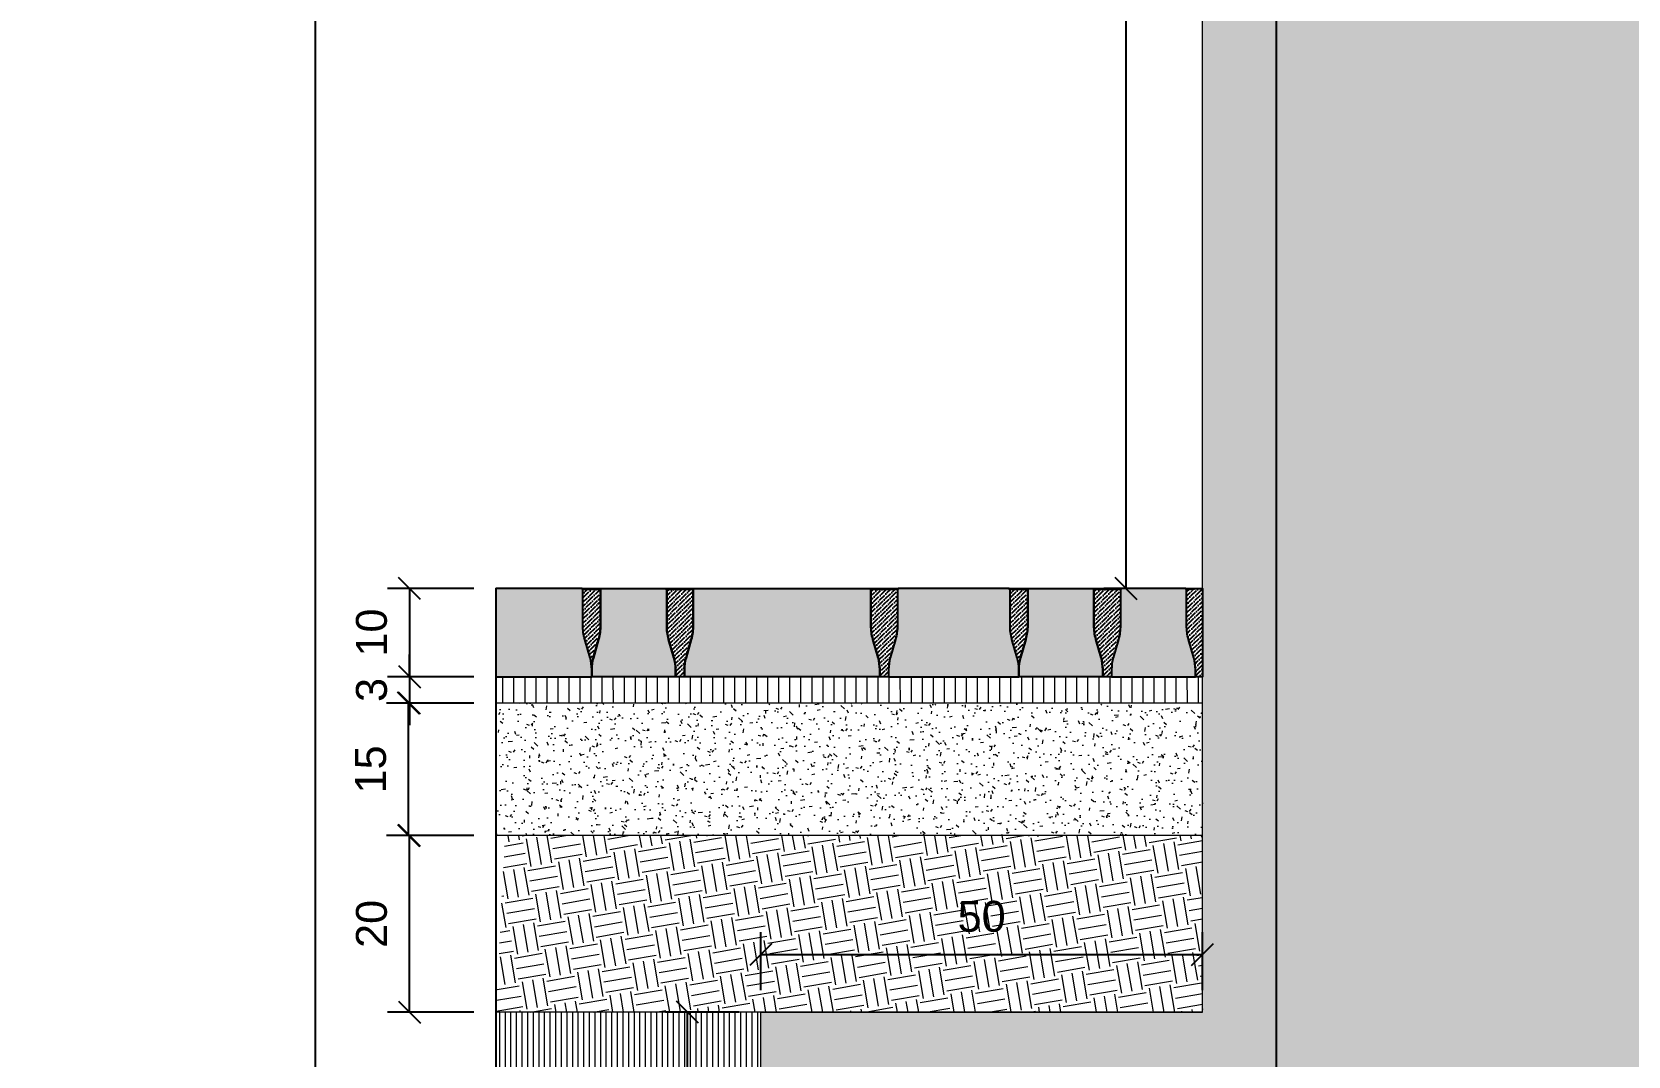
# Model space of a CAD drawing. Header units: metres. Extents: x -325 to 301, y -147 to 149.
# Drawn here: x 71.913 to 73.721, y 30.197 to 31.357 of the extents above; entities that cross this region are included whole.
import ezdxf

# ---------------------------------------------------------------- set-up
doc = ezdxf.new("R2010")
doc.units = ezdxf.units.M
doc.layers.get('Defpoints').update_dxf_attribs({"lineweight": 13})
doc.layers.add('-aux', color=50, linetype='Continuous', plot=False)
doc.layers.add('0-TX-1_25', color=7, linetype='Continuous', true_color=0x3f4f7f)
doc.layers.add('EIT_3 TR sorra', color=7, linetype='Continuous', true_color=0xd8ceb0)
for name, color, linetype, lineweight, true_color in [('03-TR-Paviment_05_Open Joint Precast Pavements', 7, 'Continuous', 5, 0xb3b3b3), ('3-TR sorra granitica', 7, 'Continuous', 0, 0xf2dac9), ('3-TR tot_u', 7, 'Continuous', 5, 0x787878)]:
    doc.layers.add(name, color=color, linetype=linetype, lineweight=lineweight, true_color=true_color)
for name, color, linetype, lineweight in [('1-CM', 7, 'Continuous', 0), ('3-TR Seleccionat', 44, 'Continuous', 0), ('3-TR Tot-u', 37, 'Continuous', 0)]:
    doc.layers.add(name, color=color, linetype=linetype, lineweight=lineweight)
doc.layers.add('1-L- kodolé', color=7, linetype='Continuous')
doc.layers.add('1-SECCIÓ', color=1, linetype='Continuous')
doc.styles.get("Standard").update_dxf_attribs({"font": 'arial.ttf'})
doc.dimstyles.new('ISO-25', dxfattribs={"dimtxt": 0.1, "dimasz": 0.1, "dimexe": 0.1, "dimexo": 0.1, "dimgap": 0.1, "dimtad": 1, "dimdec": 0, "dimlfac": 100, "dimzin": 9, "dimtxsty": 'Standard', "dimblk": 'OBLIQUE', "dimcen": 0.1, "dimadec": 0, "dimazin": 0, "dimtfac": 1, "dimtdec": 0, "dimtmove": 0, "dimatfit": 3, "dimldrblk": 'OBLIQUE', "dimfxl": 1, "dimarcsym": 0})

# ---------------------------------------------------------------- blocks, each defined once
blk = doc.blocks.new('_Oblique')
at = {"color": 0, "lineweight": -2}
blk.add_line((-0.499999999995058, -0.4999999998130015), (0.500000000028669, 0.500000000163238), dxfattribs=at)
blk = doc.blocks.new('*D1507')
at = {"layer": '0-TX-1_25', "color": 0, "lineweight": -2, "transparency": 16777216}
for p, q in [((125.070910250361, 30.37956520640337), (124.9762901443603, 30.37956520640337)), ((125.0012901443603, 30.37956520640337), (125.0012901443603, 30.22880486568642)), ((124.9012901443603, 30.22880486568642), (125.0262901443603, 30.22880486568642))]:
    blk.add_line(p, q, dxfattribs=at)
at = {"layer": 'Defpoints', "color": 0, "transparency": 16777216}
for p in [(125.095910250361, 30.37956520640337), (22.7212616783194, 30.2288048656864), (125.0012901443603, 30.22880486568642)]:
    blk.add_point(p, dxfattribs=at)
at = {"layer": '0-TX-1_25', "color": 0, "lineweight": -2, "transparency": 16777216, "xscale": 0.025, "yscale": 0.025, "zscale": 0.025}
for p, rotation in [((125.0012901443603, 30.37956520640337), 90), ((125.0012901443603, 30.22880486568642), 270)]:
    blk.add_blockref('_Oblique', p, dxfattribs=dict(at, rotation=rotation))
at = {"layer": '0-TX-1_25', "color": 0, "transparency": 16777216, "insert": (124.95842008979, 30.30418503604485), "char_height": 0.035, "attachment_point": 5, "rotation": 90}
blk.add_mtext('15', dxfattribs=at)
blk = doc.blocks.new('*D1716')
at = {"layer": '0-TX-1_25', "color": 0, "lineweight": -2, "transparency": 16777216}
for p, q in [((22.79435890317222, 30.84073367747433), (22.66935890317222, 30.84073367747433)), ((22.69435890317223, 30.84073367747433), (22.69435890317223, 30.72659722064531)), ((22.70589523368086, 30.72659722064531), (22.66935890317223, 30.72659722064531))]:
    blk.add_line(p, q, dxfattribs=at)
at = {"layer": 'Defpoints', "color": 0, "transparency": 16777216}
for p in [(141.1863585769123, 30.84073367747435), (22.69435890317223, 30.72659722064531), (22.73089523368086, 30.72659722064531)]:
    blk.add_point(p, dxfattribs=at)
at = {"layer": '0-TX-1_25', "color": 0, "lineweight": -2, "transparency": 16777216, "xscale": 0.025, "yscale": 0.025, "zscale": 0.025}
for p, rotation in [((22.69435890317223, 30.84073367747433), 90), ((22.69435890317223, 30.72659722064531), 270)]:
    blk.add_blockref('_Oblique', p, dxfattribs=dict(at, rotation=rotation))
at = {"layer": '0-TX-1_25', "color": 0, "transparency": 16777216, "insert": (22.65178727970703, 30.7836654490598), "char_height": 0.035, "attachment_point": 5, "rotation": 90}
blk.add_mtext('11', dxfattribs=at)
blk = doc.blocks.new('*D1995')
at = {"layer": '0-TX-1_25', "color": 0, "lineweight": -2, "transparency": 16777216}
for p, q in [((73.21394661204407, 32.82695288046281), (73.12722204832365, 32.82695288046281)), ((73.15222204832365, 32.82695288046281), (73.15222204832367, 30.72701087228971)), ((73.21394661204407, 30.72701087228971), (73.12722204832366, 30.72701087228971))]:
    blk.add_line(p, q, dxfattribs=at)
at = {"layer": 'Defpoints', "color": 0, "transparency": 16777216}
for p in [(73.23894661204407, 32.82695288046281), (73.15222204832367, 30.72701087228971), (73.23894661204407, 30.72701087228971)]:
    blk.add_point(p, dxfattribs=at)
at = {"layer": '0-TX-1_25', "color": 0, "lineweight": -2, "transparency": 16777216, "xscale": 0.025, "yscale": 0.025, "zscale": 0.025}
for p, rotation in [((73.15222204832365, 32.82695288046281), 90), ((73.15222204832367, 30.72701087228971), 270)]:
    blk.add_blockref('_Oblique', p, dxfattribs=dict(at, rotation=rotation))
at = {"layer": '0-TX-1_25', "color": 0, "transparency": 16777216, "insert": (73.1093400565092, 31.77698187637623), "char_height": 0.035, "attachment_point": 5, "rotation": 90}
blk.add_mtext('315', dxfattribs=at)
blk = doc.blocks.new('*D1997')
at = {"layer": '0-TX-1_25', "color": 0, "lineweight": -2, "transparency": 16777216}
for p, q in [((72.41394659405167, 30.72695288048525), (72.31603207024486, 30.72695288048525)), ((72.34103207024486, 30.72695288048525), (72.34103207024486, 30.62695943546413)), ((72.41394659373596, 30.62695943546413), (72.31603207024486, 30.62695943546413))]:
    blk.add_line(p, q, dxfattribs=at)
at = {"layer": 'Defpoints', "color": 0, "transparency": 16777216}
for p in [(72.43894659405167, 30.72695288048525), (72.34103207024486, 30.62695943546413), (72.43894659373596, 30.62695943546413)]:
    blk.add_point(p, dxfattribs=at)
at = {"layer": '0-TX-1_25', "color": 0, "lineweight": -2, "transparency": 16777216, "xscale": 0.025, "yscale": 0.025, "zscale": 0.025}
for p, rotation in [((72.34103207024486, 30.72695288048525), 90), ((72.34103207024486, 30.62695943546413), 270)]:
    blk.add_blockref('_Oblique', p, dxfattribs=dict(at, rotation=rotation))
at = {"layer": '0-TX-1_25', "color": 0, "transparency": 16777216, "insert": (72.29816201567459, 30.67695615797466), "char_height": 0.035, "attachment_point": 5, "rotation": 90}
blk.add_mtext('10', dxfattribs=at)
blk = doc.blocks.new('*D1998')
at = {"layer": '0-TX-1_25', "color": 0, "lineweight": -2, "transparency": 16777216}
for p, q in [((72.3410320702446, 30.62695943546413), (72.3410320702446, 30.65195943546413)), ((72.41394659408438, 30.62695943546413), (72.31603207024459, 30.62695943546413)), ((72.3410320702446, 30.62695943546413), (72.3410320702446, 30.59694976257317)), ((72.4139465940817, 30.59694976257317), (72.31603207024459, 30.59694976257317)), ((72.3410320702446, 30.59694976257317), (72.3410320702446, 30.57194976257317))]:
    blk.add_line(p, q, dxfattribs=at)
at = {"layer": 'Defpoints', "color": 0, "transparency": 16777216}
for p in [(72.43894659408438, 30.62695943546413), (72.3410320702446, 30.59694976257317), (72.4389465940817, 30.59694976257317)]:
    blk.add_point(p, dxfattribs=at)
at = {"layer": '0-TX-1_25', "color": 0, "lineweight": -2, "transparency": 16777216, "xscale": 0.025, "yscale": 0.025, "zscale": 0.025}
for p, rotation in [((72.3410320702446, 30.62695943546413), 270), ((72.3410320702446, 30.59694976257317), 90)]:
    blk.add_blockref('_Oblique', p, dxfattribs=dict(at, rotation=rotation))
at = {"layer": '0-TX-1_25', "color": 0, "transparency": 16777216, "insert": (72.29815007843013, 30.61195459901862), "char_height": 0.035, "attachment_point": 5, "rotation": 90}
blk.add_mtext('3', dxfattribs=at)
blk = doc.blocks.new('*D1999')
at = {"layer": '0-TX-1_25', "color": 0, "lineweight": -2, "transparency": 16777216}
for p, q in [((72.41394659408533, 30.59694976257317), (72.31498933215515, 30.59694976257317)), ((72.33998933215516, 30.44694976257317), (72.33998933215516, 30.59694976257317)), ((72.41394659406589, 30.44694976257317), (72.31498933215515, 30.44694976257317))]:
    blk.add_line(p, q, dxfattribs=at)
at = {"layer": 'Defpoints', "color": 0, "transparency": 16777216}
for p in [(72.33998933215516, 30.59694976257317), (72.43894659408534, 30.59694976257317), (72.4389465940659, 30.44694976257317)]:
    blk.add_point(p, dxfattribs=at)
at = {"layer": '0-TX-1_25', "color": 0, "lineweight": -2, "transparency": 16777216, "xscale": 0.025, "yscale": 0.025, "zscale": 0.025}
for p, rotation in [((72.33998933215516, 30.59694976257317), 90), ((72.33998933215516, 30.44694976257317), 270)]:
    blk.add_blockref('_Oblique', p, dxfattribs=dict(at, rotation=rotation))
at = {"layer": '0-TX-1_25', "color": 0, "transparency": 16777216, "insert": (72.29711927758488, 30.52194976257314), "char_height": 0.035, "attachment_point": 5, "rotation": 90}
blk.add_mtext('15', dxfattribs=at)
blk = doc.blocks.new('*D2000')
at = {"layer": '0-TX-1_25', "color": 0, "lineweight": -2, "transparency": 16777216}
for p, q in [((72.4139465940817, 30.44694976257317), (72.31603207024497, 30.44694976257317)), ((72.34103207024498, 30.24694976257317), (72.34103207024498, 30.44694976257317)), ((72.41394659404534, 30.24694976257317), (72.31603207024497, 30.24694976257317))]:
    blk.add_line(p, q, dxfattribs=at)
at = {"layer": 'Defpoints', "color": 0, "transparency": 16777216}
for p in [(72.34103207024498, 30.44694976257317), (72.4389465940817, 30.44694976257317), (72.43894659404535, 30.24694976257317)]:
    blk.add_point(p, dxfattribs=at)
at = {"layer": '0-TX-1_25', "color": 0, "lineweight": -2, "transparency": 16777216, "xscale": 0.025, "yscale": 0.025, "zscale": 0.025}
for p, rotation in [((72.34103207024498, 30.44694976257317), 90), ((72.34103207024498, 30.24694976257317), 270)]:
    blk.add_blockref('_Oblique', p, dxfattribs=dict(at, rotation=rotation))
at = {"layer": '0-TX-1_25', "color": 0, "transparency": 16777216, "insert": (72.2981620156747, 30.34694976257314), "char_height": 0.035, "attachment_point": 5, "rotation": 90}
blk.add_mtext('20', dxfattribs=at)
blk = doc.blocks.new('*D2068')
at = {"layer": '0-TX-1_25', "color": 0, "lineweight": -2, "transparency": 16777216}
for p, q in [((72.73894661204405, 30.27194976253426), (72.73894661204405, 30.33743014286373)), ((73.23894661204405, 30.27194976246945), (73.23894661204405, 30.33743014286373)), ((72.73894661204405, 30.31243014286373), (73.23894661204405, 30.31243014286373))]:
    blk.add_line(p, q, dxfattribs=at)
at = {"layer": 'Defpoints', "color": 0, "transparency": 16777216}
for p in [(73.23894661204405, 30.31243014286373), (72.73894661204405, 30.24694976253426), (73.23894661204405, 30.24694976246945)]:
    blk.add_point(p, dxfattribs=at)
at = {"layer": '0-TX-1_25', "color": 0, "lineweight": -2, "transparency": 16777216, "xscale": 0.025, "yscale": 0.025, "zscale": 0.025, "rotation": 180}
blk.add_blockref('_Oblique', (72.73894661204405, 30.31243014286373), dxfattribs=at)
at = {"layer": '0-TX-1_25', "color": 0, "lineweight": -2, "transparency": 16777216, "xscale": 0.025, "yscale": 0.025, "zscale": 0.025}
blk.add_blockref('_Oblique', (73.23894661204405, 30.31243014286373), dxfattribs=at)
at = {"layer": '0-TX-1_25', "color": 0, "transparency": 16777216, "insert": (72.98894661204405, 30.35530019743399), "char_height": 0.035, "attachment_point": 5}
blk.add_mtext('50', dxfattribs=at)
blk = doc.blocks.new('*D2069')
at = {"layer": '0-TX-1_25', "color": 0, "lineweight": -2, "transparency": 16777216}
for p, q in [((72.71394661210888, 30.24694976253428), (72.63094358329309, 30.24694976253428)), ((72.6559435832931, 29.74694976253428), (72.6559435832931, 30.24694976253428)), ((72.71394661204407, 29.74694976253428), (72.63094358329309, 29.74694976253428))]:
    blk.add_line(p, q, dxfattribs=at)
at = {"layer": 'Defpoints', "color": 0, "transparency": 16777216}
for p in [(72.6559435832931, 30.24694976253428), (72.73894661210889, 30.24694976253428), (72.73894661204407, 29.74694976253428)]:
    blk.add_point(p, dxfattribs=at)
at = {"layer": '0-TX-1_25', "color": 0, "lineweight": -2, "transparency": 16777216, "xscale": 0.025, "yscale": 0.025, "zscale": 0.025}
for p, rotation in [((72.6559435832931, 30.24694976253428), 90), ((72.6559435832931, 29.74694976253428), 270)]:
    blk.add_blockref('_Oblique', p, dxfattribs=dict(at, rotation=rotation))
at = {"layer": '0-TX-1_25', "color": 0, "transparency": 16777216, "insert": (72.61307352872282, 29.99694976253425), "char_height": 0.035, "attachment_point": 5, "rotation": 90}
blk.add_mtext('50', dxfattribs=at)

msp = doc.modelspace()

# ---------------------------------------------------------------- hatches: boundary and pattern name
at = {"layer": '03-TR-Paviment_05_Open Joint Precast Pavements'}
h = msp.add_hatch(color=256, dxfattribs=at)
h.dxf.hatch_style = 1
h.paths.add_polyline_path([(72.53728973974286, 30.6849900837446), (72.53728974067418, 30.72611535754226), (72.53649253320692, 30.72611535800792), (72.53649253367259, 30.72695943521507), (72.43894659409465, 30.72695943665908), (72.43894659408436, 30.62695943546412), (72.54662647658783, 30.62695943512415, 0.1128067245028969), (72.54544979364238, 30.64850010131203), (72.539503154781, 30.66923983526117, -0.06992253046450894)])
h = msp.add_hatch(color=256, dxfattribs=at)
h.dxf.hatch_style = 1
edge = h.paths.add_edge_path()
edge.add_line((72.54732517913727, 30.62695943372496), (72.54732517913727, 30.6351552139426))
edge.add_arc((72.59574273886588, 30.63515521410332), 0.0484175597286054, 164.0009810638048, 180.0000001901923, ccw=False)
edge.add_line((72.54920056477933, 30.64850010531195), (72.5551472042389, 30.66923983948477))
edge.add_arc((72.50021602727594, 30.68499008267241), 0.05714459172141026, 344.0009814818536, 360.0000006081346)
edge.add_line((72.55736061899735, 30.68499008327894), (72.55736061992867, 30.72611535800792))
edge.add_line((72.55736061992867, 30.72611535800792), (72.55815782460196, 30.72611535800792))
edge.add_line((72.55815782460196, 30.72611535800792), (72.55815782506762, 30.72695943381809))
edge.add_line((72.55815782506762, 30.72695943381809), (72.63145561904459, 30.72695943474941))
edge.add_line((72.63145561904459, 30.72695943474941), (72.63145561904459, 30.72611535754226))
edge.add_line((72.63145561904459, 30.72611535754226), (72.63225282418354, 30.72611536033623))
edge.add_line((72.63225282418354, 30.72611536033623), (72.6322528246492, 30.68499008327894))
edge.add_arc((72.68939740974349, 30.68499008360373), 0.05714458509429221, 180.000000325652, 195.9990194519336)
edge.add_line((72.63446623940764, 30.66923984134741), (72.64041287933289, 30.64850010205232))
edge.add_arc((72.59387071021668, 30.63515521154219), 0.04841755475825927, 6.363804914144566e-07, 15.999019762771013, ccw=False)
edge.add_line((72.64228826497494, 30.63515521207996), (72.64228826404361, 30.62695943372496))
edge.add_line((72.64228826404361, 30.62695943372496), (72.54732517913727, 30.62695943372496))
h = msp.add_hatch(color=256, dxfattribs=at)
h.dxf.hatch_style = 1
edge = h.paths.add_edge_path()
edge.add_line((72.65228826152475, 30.62695949288791), (72.65228826059342, 30.63515527170857))
edge.add_arc((72.70070581866524, 30.63515527163646), 0.04841755807181869, 164.000980788278, 179.9999999146681, ccw=False)
edge.add_line((72.65416364623547, 30.64850016261225), (72.66011028662638, 30.66923989771639))
edge.add_arc((72.60517910823947, 30.68499014279365), 0.05714459361101382, 344.0009800541356, 359.9999991804183)
edge.add_line((72.66232370185048, 30.68499014197623), (72.66232370185048, 30.72611541623955))
edge.add_line((72.66232370185048, 30.72611541623955), (72.66312090698943, 30.72611541623955))
edge.add_line((72.66312090698943, 30.72611541623955), (72.66312090698943, 30.72695949204972))
edge.add_line((72.66312090698943, 30.72695949204972), (72.86269235629902, 30.72695949298104))
edge.add_line((72.86269235629902, 30.72695949298104), (72.86269235629902, 30.72611541577389))
edge.add_line((72.86269235629902, 30.72611541577389), (72.86348956190363, 30.72611541949918))
edge.add_line((72.86348956190363, 30.72611541949918), (72.86348956143797, 30.68499014290755))
edge.add_arc((72.92063415269372, 30.68499013898746), 0.05714459125574946, 179.9999960695394, 195.9990151958205)
edge.add_line((72.8657029752651, 30.66923989911338), (72.87164961519034, 30.64850015981828))
edge.add_arc((72.8251074477309, 30.63515526954098), 0.04841755310148652, 9.119049195760454e-07, 15.999020038293224, ccw=False)
edge.add_line((72.87352500083239, 30.63515527031159), (72.87352500083239, 30.62695949195658))
edge.add_line((72.87352500083239, 30.62695949195658), (72.65228826152475, 30.62695949288791))
h = msp.add_hatch(color=256, dxfattribs=at)
h.dxf.hatch_style = 1
edge = h.paths.add_edge_path()
edge.add_line((73.03108704248757, 30.62695949009394), (73.03108704248757, 30.6351552689146))
edge.add_arc((72.98266948915325, 30.63515526648722), 0.04841755333431769, 2.872484767749733e-06, 15.999021998873)
edge.add_line((73.02921165637986, 30.6485001584213), (73.02326501692028, 30.66923989445677))
edge.add_arc((73.07819619600568, 30.68499013456368), 0.05714459291252155, 179.9999958360929, 195.9990149623758, ccw=False)
edge.add_line((73.02105160309316, 30.6849901387166), (73.02105160402448, 30.72611541251426))
edge.add_line((73.02105160402448, 30.72611541251426), (73.02025439655722, 30.72611541297992))
edge.add_line((73.02025439655722, 30.72611541297992), (73.02025439702288, 30.72695949018707))
edge.add_line((73.02025439702288, 30.72695949018707), (72.89442852530942, 30.72695949204972))
edge.add_line((72.89442852530942, 30.72695949204972), (72.8944285267064, 30.72611541297992))
edge.add_line((72.8944285267064, 30.72611541297992), (72.89363132063613, 30.72611541763654))
edge.add_line((72.89363132063613, 30.72611541763654), (72.89363132063613, 30.68499014104491))
edge.add_arc((72.83648673176262, 30.6849901442176), 0.05714458887351279, 344.00097769263397, 359.99999681891524, ccw=False)
edge.add_line((72.89141790494637, 30.66923989818206), (72.88547126595245, 30.64850015981828))
edge.add_arc((72.93201343625978, 30.63515526576176), 0.04841755688070742, 164.0009765915965, 179.9999957179843)
edge.add_line((72.88359587937907, 30.63515526938026), (72.88359587984473, 30.6269594905596))
edge.add_line((72.88359587984473, 30.6269594905596), (73.03108704248757, 30.62695949009394))
h = msp.add_hatch(color=256, dxfattribs=at)
h.dxf.hatch_style = 1
edge = h.paths.add_edge_path()
edge.add_line((73.03108704248757, 30.62695948869695), (73.03108704248757, 30.6351552689146))
edge.add_arc((73.07950460221618, 30.63515526907532), 0.0484175597286054, 164.0009810638048, 180.0000001901923, ccw=False)
edge.add_line((73.03296242812962, 30.64850016028394), (73.0389090675892, 30.66923989445677))
edge.add_arc((72.98397789062624, 30.68499013764441), 0.05714459172141026, 344.0009814818536, 360.0000006081346)
edge.add_line((73.04112248234765, 30.68499013825094), (73.04112248327897, 30.72611541297992))
edge.add_line((73.04112248327897, 30.72611541297992), (73.04191968795226, 30.72611541297992))
edge.add_line((73.04191968795226, 30.72611541297992), (73.04191968841792, 30.72695948879009))
edge.add_line((73.04191968841792, 30.72695948879009), (73.11521748239488, 30.72695948972141))
edge.add_line((73.11521748239488, 30.72695948972141), (73.11521748239488, 30.72611541251426))
edge.add_line((73.11521748239488, 30.72611541251426), (73.11601468753383, 30.72611541530823))
edge.add_line((73.11601468753383, 30.72611541530823), (73.1160146879995, 30.68499013825094))
edge.add_arc((73.17315927309379, 30.68499013857573), 0.05714458509429221, 180.000000325652, 195.9990194519336)
edge.add_line((73.11822810275794, 30.66923989631941), (73.12417474268318, 30.64850015702432))
edge.add_arc((73.07763257356697, 30.63515526651419), 0.04841755475825927, 6.363804914144566e-07, 15.999019762771013, ccw=False)
edge.add_line((73.12605012832523, 30.63515526705196), (73.12605012739391, 30.62695948869695))
edge.add_line((73.12605012739391, 30.62695948869695), (73.03108704248757, 30.62695948869695))
h = msp.add_hatch(color=256, dxfattribs=at)
h.dxf.hatch_style = 1
edge = h.paths.add_edge_path()
edge.add_line((73.2310132125424, 30.62695948869695), (73.23101321300805, 30.63515527031159))
edge.add_arc((73.18259565682584, 30.63515527166342), 0.04841755618221556, 359.9999984002807, 375.9990175266685)
edge.add_line((73.22913782783166, 30.64850016074961), (73.2231911869751, 30.66923989538809))
edge.add_arc((73.27812236204845, 30.68499013999968), 0.05714459029745467, 180.000001286475, 195.9990204127581, ccw=False)
edge.add_line((73.220977771751, 30.6849901387166), (73.220977771751, 30.72611541297992))
edge.add_line((73.220977771751, 30.72611541297992), (73.22018056568072, 30.72611541391124))
edge.add_line((73.22018056568072, 30.72611541391124), (73.22018056661204, 30.72695949065273))
edge.add_line((73.22018056661204, 30.72695949065273), (73.1468827712381, 30.72695948972141))
edge.add_line((73.1468827712381, 30.72695948972141), (73.14688277310074, 30.72611541158294))
edge.add_line((73.14688277310074, 30.72611541158294), (73.14608556749613, 30.72611541530823))
edge.add_line((73.14608556749613, 30.72611541530823), (73.14608556796179, 30.68499013825094))
edge.add_arc((73.08894097932111, 30.68499013976685), 0.05714458864068208, 344.000979353797, 359.9999984800783, ccw=False)
edge.add_line((73.14387215273769, 30.66923989538809), (73.13792551234678, 30.64850015748998))
edge.add_arc((73.18446768381827, 30.63515527171735), 0.04841755571655446, 164.000986394491, 180.0000055208787)
edge.add_line((73.13605012810172, 30.63515526705196), (73.13605012810172, 30.62695948869695))
edge.add_line((73.13605012810172, 30.62695948869695), (73.2310132125424, 30.62695948869695))
at = {"layer": '3-TR Seleccionat'}
h = msp.add_hatch(dxfattribs=at)
h.set_pattern_fill('ANSI31', color=256, scale=0.002, angle=45, style=0)
h.set_pattern_definition([(90, (-441001.8333770455, -650806.74596984), (-0.00635, 1.301042606982605e-18), [])])
h.paths.add_polyline_path([(75.0907160707204, 32.22695288046278), (74.98296428359681, 32.22695288046278), (74.23894657618793, 30.24694976246945), (75.9307420039786, 30.24694976246945), (75.93867391331962, 29.64694752514811), (72.73894661204405, 29.64695199992041), (72.73894661203828, 30.24694976255363), (72.44010838006902, 30.24694976255363), (72.43894659397077, 29.52147745469256), (80.03778340162063, 29.52147745469256), (80.03778340173228, 31.56734390299458)])
at = {"layer": '3-TR sorra granitica'}
h = msp.add_hatch(dxfattribs=at)
h.set_pattern_fill('LINE', color=256, scale=0.09999999999999998, angle=54.36802460532453, style=0)
h.set_pattern_definition([(90.01449684407201, (97.70666836102096, 238.8027846625486), (-0.0124999995998879, -3.162720719002675e-06), [])])
h.paths.add_polyline_path([(72.44352485101743, 30.62694976257257), (72.44352485101201, 30.59694976257257), (72.75352485089, 30.59694976257257), (72.75352485089, 30.62694976257257)])
h.paths.add_polyline_path([(73.23895248190026, 30.59714342013356), (73.23895248190027, 30.62675610021131), (72.74973280863448, 30.62694976257257), (72.75323611451677, 30.5973345406432)])
at = {"layer": '3-TR Tot-u'}
h = msp.add_hatch(dxfattribs=at)
h.set_pattern_fill('EARTH', color=256, scale=0.004999999999999998, angle=-80.3020705616864, style=0)
h.set_pattern_definition([(279.6979294383136, (72.35404326125, 30.19748769015508), (0.03664468526142107, -0.02594787162931459), [0.03174999999999999, -0.03174999999999999]), (279.6979294383136, (72.36577936566479, 30.19949334272615), (0.03664468526142107, -0.02594787162931459), [0.03174999999999999, -0.03174999999999999]), (279.6979294383136, (72.37751547007954, 30.20149899529722), (0.03664468526142107, -0.02594787162931459), [0.03174999999999999, -0.03174999999999999]), (9.69792943831359, (72.38209605576162, 30.19825551127187), (0.02594787162931459, 0.03664468526142107), [0.03174999999999997, -0.03174999999999997]), (9.69792943831359, (72.38410170827449, 30.18651940685656), (0.02594787162931459, 0.03664468526142107), [0.03174999999999997, -0.03174999999999997]), (9.69792943831359, (72.38610736084557, 30.17478330244179), (0.02594787162931459, 0.03664468526142107), [0.03174999999999997, -0.03174999999999997])])
h.paths.add_polyline_path([(73.23894661204406, 30.24696208487952), (73.23894661204405, 30.44696028642322), (72.4493134892727, 30.44694952225277), (72.43894659408167, 30.24694976257316)])
at = {"layer": '3-TR tot_u'}
h = msp.add_hatch(dxfattribs=at)
h.set_pattern_fill('AR-CONC', color=256, scale=0.0002499999999999998, angle=90.58726092987852)
h.set_pattern_definition([(140.5872609298785, (49.4560036235978, -49.84167093588243), (0.003517738578472596, 0.04558461658669537), [0.004762499999999996, -0.05238749999999996]), (85.58726092987852, (49.4560036235978, -49.84167093588243), (-0.04767139590977341, -0.00929994979371116), [0.003809999999999997, -0.04191014604249996]), (191.0387056298786, (49.45629676769724, -49.83787223002962), (-0.04415365538318716, 0.0362846666927757), [0.004047502199999997, -0.04452256114999997]), (136.7714609298785, (49.44330429069156, -49.84180110399057), (0.009815426627263462, 0.0678739282378536), [0.007143749999999994, -0.07858124999999994]), (187.2228185398785, (49.44412223613036, -49.83614494839241), (-0.06246159789290918, 0.05871392010036004), [0.006071255784999995, -0.06678390203999994]), (81.7714120998786, (49.44330429069156, -49.84180110399057), (-0.06246159788989664, 0.05871392010375959), [0.005714991767499988, -0.06286493297999983]), (111.5872609298785, (49.44641403986405, -49.83541889551039), (0.02517646531543982, 0.03816364754881366), [0.004762499999999996, -0.05238749999999996]), (56.58726092987855, (49.44641403986405, -49.83541889551039), (-0.0462029321303139, 0.01497773884208171), [0.003809999999999997, -0.04190999999999996]), (162.0387059298785, (49.44851207865312, -49.83223859154932), (-0.02102646705166375, 0.05314138630394799), [0.004047502199999997, -0.04452248439999996]), (128.0872609298785, (49.4560036235978, -49.84167093588243), (-0.02114556348804155, 0.0005554494380260346), [0, -0.04140199999999997, 0, -0.04254499999999996, 0, -0.04206874999999997]), (98.08726092987847, (49.4560036235978, -49.84167093588243), (-0.02521504447655499, 0.01644733903555077), [0, -0.02425699999999998, 0, -0.04044949999999996, 0, -0.01603374999999999]), (58.08726092987852, (49.45614876103836, -49.85583069207291), (0.001084678264659777, 0.03391054737691759), [0, -0.01587499999999999, 0, -0.04952999999999996, 0, -0.06572249999999995]), (48.08726092987852, (49.45621384509243, -49.86218035852601), (-0.006735849794676834, 0.03696519821488923), [0, -0.02063749999999998, 0, -0.03289299999999997, 0, -0.04667249999999996])])
h.paths.add_polyline_path([(73.23894661204405, 32.82695288046279), (73.23894661204405, 30.24694976246945), (72.73894661204405, 30.24694976253426), (72.73894661204405, 29.74713960278975), (75.93894661204405, 29.74694976253426), (75.9307420039786, 30.24694976246945), (73.73894659411599, 30.24694976246945), (73.73894659411599, 32.82695288046279)])
h = msp.add_hatch(dxfattribs=at)
h.set_pattern_fill('AR-CONC', color=256, scale=0.0002, angle=90.26641431039367)
h.set_pattern_definition([(140.2664143103937, (269973.2388709321, -738390.5970660555), (0.003018358551071247, 0.03645136258436954), [0.00381, -0.04191]), (85.26641431039367, (269973.2388709321, -738390.5970660555), (-0.03817818106754276, -0.007226282933233686), [0.003048, -0.033528116834]), (190.7178590103937, (269973.2391224613, -738390.5940284517), (-0.03515982095845395, 0.02922507956224307), [0.00323800176, -0.03561804892000001]), (136.4506143103937, (269973.2287110419, -738390.5971132974), (0.00815628255818146, 0.05425431968784703), [0.005715, -0.062865]), (186.9019719203937, (269973.2293907267, -738390.5925921081), (-0.04970546584793135, 0.04725021761608914), [0.004857004628, -0.053427121632]), (81.45056548039366, (269973.2287110419, -738390.5971132974), (-0.04970546584550613, 0.04725021761879526), [0.004571993414, -0.050291946384]), (111.2664143103937, (269973.2312273935, -738390.5920215418), (0.02031182351307306, 0.03041765279537408), [0.00381, -0.04191]), (56.2664143103937, (269973.2312273935, -738390.5920215418), (-0.03689466829018208, 0.01218898497184377), [0.003048, -0.033528]), (161.7178593103937, (269973.2329200455, -738390.5894867374), (-0.01658284496692729, 0.04260663769872181), [0.003238001759999994, -0.03561798751999989]), (127.7664143103937, (269973.2388709321, -738390.5970660555), (-0.01691369723239765, 0.0005390813352213942), [0, -0.0331216, 0, -0.034036, 0, -0.033655]), (97.76641431039367, (269973.2388709321, -738390.5970660555), (-0.02009803784807661, 0.01327062430379522), [0, -0.0194056, 0, -0.0323596, 0, -0.012827]), (57.76641431039366, (269973.2389236068, -738390.608394333), (0.001019642850235293, 0.02712315336894964), [0, -0.0127, 0, -0.039624, 0, -0.052578]), (47.76641431039366, (269973.2389472277, -738390.6134742781), (-0.005222997154178432, 0.02960187044262312), [0, -0.01651, 0, -0.0263144, 0, -0.037338])])
h.paths.add_polyline_path([(73.23894661204405, 30.44696028642322), (73.23894661204406, 30.59516506251395), (72.43894659408215, 30.59694976257316), (72.44355183653101, 30.52822535560756), (72.43894659406587, 30.44694976257316)])
at = {"layer": 'EIT_3 TR sorra'}
h = msp.add_hatch(dxfattribs=at)
h.set_pattern_fill('ANSI36', color=256, scale=0.001075000000000009, angle=-0.5853068080104545, style=0, double=1)
h.set_pattern_definition([(44.41469319198954, (42.59956691679374, -39.58072258114868), (0.001877787426372729, 0.006618133599094154), [0.00853281250000004, -0.00170656250000001, 0, -0.00170656250000001])])
edge = h.paths.add_edge_path()
edge.add_line((72.54732517913727, 30.62695943372496), (72.54732773280841, 30.63515521175686))
edge.add_arc((72.49891018165145, 30.63517029850713), 0.04841755350744981, 359.9821468234425, 375.9811659495505)
edge.add_line((72.54545650567782, 30.64850068512116), (72.53951632912369, 30.66924227557184))
edge.add_arc((72.59445241475848, 30.68497540352548), 0.05714459572067044, 179.9821470533074, 195.981166179526, ccw=False)
edge.add_line((72.5373078218119, 30.68499320936412), (72.53732063735731, 30.72612197717283))
edge.add_line((72.53732063735731, 30.72612197717283), (72.55739151382292, 30.72611572049336))
edge.add_line((72.55739151382292, 30.72611572049336), (72.55737869969208, 30.68498695309379))
edge.add_arc((72.50023410946308, 30.68500475875721), 0.0571445930030311, 343.98312810182716, 359.98214722813833, ccw=False)
edge.add_line((72.5551603772113, 30.66923739941161), (72.54920727718994, 30.64849951494607))
edge.add_arc((72.59574527390572, 30.63514011558771), 0.04841754526547819, 163.9831150831227, 179.9821342093363)
edge.add_line((72.54732773099406, 30.63515521299491), (72.54732517816929, 30.6269594328318))
h = msp.add_hatch(dxfattribs=at)
h.set_pattern_fill('ANSI36', color=256, scale=0.001075000000000009, angle=-0.5853068080104545, style=0, double=1)
h.set_pattern_definition([(44.41469319198954, (42.59956691983673, -39.58069299422196), (0.001877787426372729, 0.006618133599094154), [0.00853281250000004, -0.00170656250000001, 0, -0.00170656250000001])])
edge = h.paths.add_edge_path()
edge.add_line((72.6522882615251, 30.6269563171685), (72.64228826404361, 30.62695943372496))
edge.add_line((72.64228826404361, 30.62695943372496), (72.64229081682161, 30.63515521272485))
edge.add_arc((72.59387327000448, 30.63517029528531), 0.04841754916632017, 359.9821517799263, 375.9811709060378)
edge.add_line((72.64041958870432, 30.64850068473071), (72.63447941265288, 30.66924227609325))
edge.add_arc((72.68941548763256, 30.68497540130259), 0.05714458472178788, 179.9821473494307, 195.9811664756482, ccw=False)
edge.add_line((72.63227090568476, 30.68499320684246), (72.6322837223454, 30.72612196761578))
edge.add_line((72.6322837223454, 30.72612196761578), (72.66235459823783, 30.72611259639879))
edge.add_line((72.66235459823783, 30.72611259639879), (72.66234178065599, 30.68498383589554))
edge.add_arc((72.60519719242386, 30.68500163839547), 0.05714459100517891, 343.98313127306693, 359.98215039937656, ccw=False)
edge.add_line((72.66012345912448, 30.66923428264121), (72.65417035774469, 30.64849639916236))
edge.add_arc((72.70070836313923, 30.63513701012975), 0.04841755075824079, 163.9831296616897, 179.9821487879024)
edge.add_line((72.65229081473096, 30.63515209521911), (72.6522882615251, 30.6269563171685))
edge.add_line((72.6522882615251, 30.6269563171685), (72.64228826404361, 30.62695943372496))
h = msp.add_hatch(dxfattribs=at)
h.set_pattern_fill('ANSI36', color=256, scale=0.001075000000000009, angle=-0.5853068080104545, style=0, double=1)
h.set_pattern_definition([(44.41469319198954, (42.8308036566255, -39.58069274766999), (0.001877787426372729, 0.006618133599094154), [0.00853281250000004, -0.00170656250000001, 0, -0.00170656250000001])])
edge = h.paths.add_edge_path()
edge.add_line((72.88352499831387, 30.62695656372048), (72.87352500083239, 30.62695968027694))
edge.add_line((72.87352500083239, 30.62695968027694), (72.87352755361039, 30.63515545927683))
edge.add_arc((72.82511000679331, 30.63517054183729), 0.04841754916626333, 359.9821517799347, 375.9811709060482)
edge.add_line((72.87165632549309, 30.64850093128268), (72.86571614944165, 30.66924252264522))
edge.add_arc((72.92065222442137, 30.68497564785456), 0.05714458472183082, 179.9821473494236, 195.9811664756433, ccw=False)
edge.add_line((72.86350764247354, 30.68499345339444), (72.86352045913418, 30.72612221416776))
edge.add_line((72.86352045913418, 30.72612221416776), (72.8935913350266, 30.72611284295076))
edge.add_line((72.8935913350266, 30.72611284295076), (72.89357851744477, 30.68498408244753))
edge.add_arc((72.83643392921259, 30.68500188494745), 0.05714459100522153, 343.9831312730719, 359.98215039938367, ccw=False)
edge.add_line((72.89136019591325, 30.66923452919318), (72.88540709453346, 30.64849664571435))
edge.add_arc((72.931945099928, 30.63513725668173), 0.04841755075824079, 163.9831296616897, 179.9821487879024)
edge.add_line((72.88352755151973, 30.63515234177109), (72.88352499831387, 30.62695656372048))
edge.add_line((72.88352499831387, 30.62695656372048), (72.87352500083239, 30.62695968027694))
h = msp.add_hatch(dxfattribs=at)
h.set_pattern_fill('ANSI36', color=256, scale=0.001075000000000009, angle=-0.5853068080104545, style=0, double=1)
h.set_pattern_definition([(44.41469319198954, (43.08332878014404, -39.58072252617669), (0.001877787426372729, 0.006618133599094154), [0.00853281250000004, -0.00170656250000001, 0, -0.00170656250000001])])
edge = h.paths.add_edge_path()
edge.add_line((73.03108704248757, 30.62695948869695), (73.03108959615871, 30.63515526672886))
edge.add_arc((72.98267204500176, 30.63517035347913), 0.0484175535074356, 359.9821468234425, 375.9811659495551)
edge.add_line((73.02921836902811, 30.64850074009316), (73.02327819247398, 30.66924233054384))
edge.add_arc((73.07821427810877, 30.68497545849748), 0.05714459572067044, 179.9821470533074, 195.981166179526, ccw=False)
edge.add_line((73.02106968516219, 30.68499326433611), (73.0210825007076, 30.72612203214483))
edge.add_line((73.0210825007076, 30.72612203214483), (73.04115337717322, 30.72611577546536))
edge.add_line((73.04115337717322, 30.72611577546536), (73.04114056304238, 30.68498700806579))
edge.add_arc((72.98399597281337, 30.68500481372921), 0.0571445930030311, 343.98312810182716, 359.98214722813833, ccw=False)
edge.add_line((73.03892224056159, 30.66923745438361), (73.03296914054023, 30.64849956991807))
edge.add_arc((73.07950713725602, 30.63514017055971), 0.04841754526547819, 163.9831150831227, 179.9821342093363)
edge.add_line((73.03108959434435, 30.63515526796691), (73.03108704151958, 30.6269594878038))
h = msp.add_hatch(dxfattribs=at)
h.set_pattern_fill('ANSI36', color=256, scale=0.001075000000000009, angle=-0.5853068080104545, style=0, double=1)
h.set_pattern_definition([(44.41469319198954, (43.08332878318702, -39.58069293924996), (0.001877787426372729, 0.006618133599094154), [0.00853281250000004, -0.00170656250000001, 0, -0.00170656250000001])])
edge = h.paths.add_edge_path()
edge.add_line((73.1360501248754, 30.6269563721405), (73.12605012739391, 30.62695948869695))
edge.add_line((73.12605012739391, 30.62695948869695), (73.12605268017191, 30.63515526769685))
edge.add_arc((73.07763513335478, 30.63517035025731), 0.04841754916632017, 359.9821517799263, 375.9811709060378)
edge.add_line((73.12418145205461, 30.64850073970271), (73.11824127600318, 30.66924233106525))
edge.add_arc((73.17317735098285, 30.68497545627459), 0.05714458472178788, 179.9821473494307, 195.9811664756482, ccw=False)
edge.add_line((73.11603276903506, 30.68499326181445), (73.1160455856957, 30.72612202258777))
edge.add_line((73.1160455856957, 30.72612202258777), (73.14611646158812, 30.72611265137078))
edge.add_line((73.14611646158812, 30.72611265137078), (73.14610364400629, 30.68498389086754))
edge.add_arc((73.08895905577417, 30.68500169336747), 0.0571445910051647, 343.983131273063, 359.98215039937656, ccw=False)
edge.add_line((73.14388532247477, 30.6692343376132), (73.13793222109499, 30.64849645413436))
edge.add_arc((73.18447022648952, 30.63513706510174), 0.04841755075824079, 163.9831296616897, 179.9821487879024)
edge.add_line((73.13605267808126, 30.6351521501911), (73.1360501248754, 30.6269563721405))
edge.add_line((73.1360501248754, 30.6269563721405), (73.12605012739391, 30.62695948869695))
h = msp.add_hatch(dxfattribs=at)
h.set_pattern_fill('ANSI36', color=256, scale=0.001075000000000009, angle=-0.5853068080104545, style=0, double=1)
h.set_pattern_definition([(44.41469319198954, (43.18832276742869, -39.58069954885781), (0.001877787426372729, 0.006618133599094154), [0.00853281250000004, -0.00170656250000001, 0, -0.00170656250000001])])
edge = h.paths.add_edge_path()
edge.add_line((73.23894661204405, 30.62694976246945), (73.2309823134492, 30.6269528790891))
edge.add_line((73.2309823134492, 30.6269528790891), (73.2309848662272, 30.63514865808899))
edge.add_arc((73.18256731941007, 30.63516374064946), 0.04841754916632017, 359.9821517799263, 375.9811709060378)
edge.add_line((73.22911363810991, 30.64849413009486), (73.22317346205847, 30.6692357214574))
edge.add_arc((73.27810953703815, 30.68496884666673), 0.05714458472178788, 179.9821473494308, 195.9811664756482, ccw=False)
edge.add_line((73.22096495509035, 30.6849866522066), (73.220977771751, 30.72611541297992))
edge.add_line((73.220977771751, 30.72611541297992), (73.23894659411599, 30.72695288046279))
edge.add_line((73.23894659411599, 30.72695288046279), (73.23894659411599, 30.68497728125969))
edge.add_line((73.23894659411599, 30.68497728125969), (73.23894659411599, 30.66922772800535))
edge.add_line((73.23894659411599, 30.66922772800535), (73.23894659411599, 30.64848984452651))
edge.add_line((73.23894659411599, 30.64848984452651), (73.23894659411599, 30.63514554058325))
edge.add_line((73.23894659411599, 30.63514554058325), (73.23894661204405, 30.62694976246945))
edge.add_line((73.23894661204405, 30.62694976246945), (73.2309823134492, 30.6269528790891))

# ---------------------------------------------------------------- linework, layer by layer
at = {"layer": '-aux'}
msp.add_lwpolyline([(72.23447743480324, 3.456691224966903), (72.23447743480324, 133.4566912249669)], dxfattribs=at)
for points in [[(72.54732517816929, 30.6269594328318), (72.54732517913727, 30.62695943372496), (72.54732773280841, 30.63515521175686, 0.06992251114754273), (72.54545650567782, 30.64850068512116), (72.53951632912369, 30.66924227557184, -0.06992251114800961), (72.5373078218119, 30.68499320936412), (72.53732063735731, 30.72612197717283), (72.55739151382292, 30.72611572049336), (72.55737869969208, 30.68498695309379, -0.0699225111484148), (72.5551603772113, 30.66923739941161), (72.54920727718994, 30.64849951494607, 0.06992251114798485), (72.54732773099406, 30.63515521299491), (72.54732517816929, 30.6269594328318), (72.54732517913727, 30.62695943372496)], [(72.6522882615251, 30.6269563171685), (72.64228826404361, 30.62695943372496), (72.64229081682161, 30.63515521272485, 0.06992251114754273), (72.64041958870432, 30.64850068473071), (72.63447941265288, 30.66924227609325, -0.06992251114800961), (72.63227090568476, 30.68499320684246), (72.6322837223454, 30.72612196761578), (72.66235459823783, 30.72611259639879), (72.66234178065599, 30.68498383589554, -0.0699225111484148), (72.66012345912448, 30.66923428264121), (72.65417035774469, 30.64849639916236, 0.06992251114798485), (72.65229081473096, 30.63515209521911), (72.6522882615251, 30.6269563171685), (72.64228826404361, 30.62695943372496)], [(72.88352499831387, 30.62695656372048), (72.87352500083239, 30.62695968027694), (72.87352755361039, 30.63515545927683, 0.06992251114754273), (72.87165632549309, 30.64850093128268), (72.86571614944165, 30.66924252264522, -0.06992251114800961), (72.86350764247354, 30.68499345339444), (72.86352045913418, 30.72612221416776), (72.8935913350266, 30.72611284295076), (72.89357851744477, 30.68498408244753, -0.0699225111484148), (72.89136019591325, 30.66923452919318), (72.88540709453346, 30.64849664571435, 0.06992251114798485), (72.88352755151973, 30.63515234177109), (72.88352499831387, 30.62695656372048), (72.87352500083239, 30.62695968027694)], [(73.03108704151958, 30.6269594878038), (73.03108704248757, 30.62695948869695), (73.03108959615871, 30.63515526672886, 0.06992251114754273), (73.02921836902811, 30.64850074009316), (73.02327819247398, 30.66924233054384, -0.06992251114800961), (73.02106968516219, 30.68499326433611), (73.0210825007076, 30.72612203214483), (73.04115337717322, 30.72611577546536), (73.04114056304238, 30.68498700806579, -0.0699225111484148), (73.03892224056159, 30.66923745438361), (73.03296914054023, 30.64849956991807, 0.06992251114798485), (73.03108959434435, 30.63515526796691), (73.03108704151958, 30.6269594878038), (73.03108704248757, 30.62695948869695)], [(73.1360501248754, 30.6269563721405), (73.12605012739391, 30.62695948869695), (73.12605268017191, 30.63515526769685, 0.06992251114754273), (73.12418145205461, 30.64850073970271), (73.11824127600318, 30.66924233106525, -0.06992251114800961), (73.11603276903506, 30.68499326181445), (73.1160455856957, 30.72612202258777), (73.14611646158812, 30.72611265137078), (73.14610364400629, 30.68498389086754, -0.0699225111484148), (73.14388532247477, 30.6692343376132), (73.13793222109499, 30.64849645413436, 0.06992251114798485), (73.13605267808126, 30.6351521501911), (73.1360501248754, 30.6269563721405), (73.12605012739391, 30.62695948869695)], [(73.23894661204405, 30.62694976246945), (73.2309823134492, 30.6269528790891), (73.2309848662272, 30.63514865808899, 0.06992251114754273), (73.22911363810991, 30.64849413009486), (73.22317346205847, 30.6692357214574, -0.06992251114800961), (73.22096495509035, 30.6849866522066), (73.220977771751, 30.72611541297992), (73.23894659411599, 30.72695288046279), (73.23894659411599, 30.68497728125969), (73.23894659411599, 30.66922772800535), (73.23894659411599, 30.64848984452651), (73.23894659411599, 30.63514554058325), (73.23894661204405, 30.62694976246945), (73.2309823134492, 30.6269528790891)]]:
    msp.add_lwpolyline(points, format="xyb", dxfattribs=at)
at = {"layer": '0-TX-1_25'}
msp.add_lwpolyline([(73.32285280013957, 29.74694976253426), (73.32285280013957, 33.18732602814617)], dxfattribs=at)
at = {"layer": '1-CM'}
for points in [[(73.73894659411599, 32.82695288046279), (73.73894659411599, 30.24694976246945), (75.9307420039786, 30.24694976246945), (75.93894661204405, 29.74694976253426), (72.73894661204405, 29.74694976253426), (72.73894661204405, 30.24694976253426), (73.23894661204405, 30.24694976246945), (73.23894661204405, 32.82695288046279)], [(73.23894659411599, 30.72695288046279), (72.43894659405164, 30.72695288048524)], [(73.23894659411599, 30.7270108722897), (72.45109136070188, 30.7270108722897)], [(73.23894661204405, 30.59694976246945), (73.23895835175648, 30.62694975787542)], [(73.23894661204405, 30.59694976246945), (72.43894659408167, 30.59694976257316)], [(73.23894661204405, 30.44694976246945), (72.43894659408167, 30.44694976257316)], [(73.23894661204405, 30.24694976246945), (72.43894659408167, 30.24694976257316)]]:
    msp.add_lwpolyline(points, dxfattribs=at)
at = {"layer": '1-L- kodolé'}
msp.add_lwpolyline([(72.43894659407901, 30.62695943546412), (72.54732517913727, 30.62695943512194), (72.54732517913727, 30.6351552139426, 0.06992251114875708), (72.54544979302956, 30.6485001034493), (72.53950315356998, 30.66923983948477, -0.0699225111482901), (72.53728973974286, 30.6849900837446), (72.53728974067418, 30.72611535754226), (72.53649253320692, 30.72611535800792), (72.53649253367259, 30.72695943521507), (72.43894659409168, 30.72695943665908)], format="xyb", dxfattribs=at)
for points in [[(72.54732517913727, 30.62695943372496), (72.54732517913727, 30.6351552139426, -0.06992251114875708), (72.54920056477933, 30.64850010531195), (72.5551472042389, 30.66923983948477, 0.0699225111482901), (72.55736061899735, 30.68499008327894), (72.55736061992867, 30.72611535800792), (72.55815782460196, 30.72611535800792), (72.55815782506762, 30.72695943381809), (72.63145561904459, 30.72695943474941), (72.63145561904459, 30.72611535754226), (72.63225282418354, 30.72611536033623), (72.6322528246492, 30.68499008327894, 0.0699225111482901), (72.63446623940764, 30.66923984134741), (72.64041287933289, 30.64850010205232, -0.06992251114875708), (72.64228826497494, 30.63515521207996), (72.64228826404361, 30.62695943372496)], [(72.65228826152475, 30.62695949288791), (72.65228826059342, 30.63515527170857, -0.06992251114875708), (72.65416364623547, 30.64850016261225), (72.66011028662638, 30.66923989771639, 0.0699225111482901), (72.66232370185048, 30.68499014197623), (72.66232370185048, 30.72611541623955), (72.66312090698943, 30.72611541623955), (72.66312090698943, 30.72695949204972), (72.86269235629902, 30.72695949298104), (72.86269235629902, 30.72611541577389), (72.86348956190363, 30.72611541949918), (72.86348956143797, 30.68499014290755, 0.0699225111482901), (72.8657029752651, 30.66923989911338), (72.87164961519034, 30.64850015981828, -0.06992251114875708), (72.87352500083239, 30.63515527031159), (72.87352500083239, 30.62695949195658)], [(73.03108704248757, 30.62695949009394), (73.03108704248757, 30.6351552689146, 0.06992251114875708), (73.02921165637986, 30.6485001584213), (73.02326501692028, 30.66923989445677, -0.0699225111482901), (73.02105160309316, 30.6849901387166), (73.02105160402448, 30.72611541251426), (73.02025439655722, 30.72611541297992), (73.02025439702288, 30.72695949018707), (72.89442852530942, 30.72695949204972), (72.8944285267064, 30.72611541297992), (72.89363132063613, 30.72611541763654), (72.89363132063613, 30.68499014104491, -0.0699225111482901), (72.89141790494637, 30.66923989818206), (72.88547126595245, 30.64850015981828, 0.06992251114875708), (72.88359587937907, 30.63515526938026), (72.88359587984473, 30.6269594905596)], [(73.03108704248757, 30.62695948869695), (73.03108704248757, 30.6351552689146, -0.06992251114875708), (73.03296242812962, 30.64850016028394), (73.0389090675892, 30.66923989445677, 0.0699225111482901), (73.04112248234765, 30.68499013825094), (73.04112248327897, 30.72611541297992), (73.04191968795226, 30.72611541297992), (73.04191968841792, 30.72695948879009), (73.11521748239488, 30.72695948972141), (73.11521748239488, 30.72611541251426), (73.11601468753383, 30.72611541530823), (73.1160146879995, 30.68499013825094, 0.0699225111482901), (73.11822810275794, 30.66923989631941), (73.12417474268318, 30.64850015702432, -0.06992251114875708), (73.12605012832523, 30.63515526705196), (73.12605012739391, 30.62695948869695)], [(73.2310132125424, 30.62695948869695), (73.23101321300805, 30.63515527031159, 0.06992251114875708), (73.22913782783166, 30.64850016074961), (73.2231911869751, 30.66923989538809, -0.0699225111482901), (73.220977771751, 30.6849901387166), (73.220977771751, 30.72611541297992), (73.22018056568072, 30.72611541391124), (73.22018056661204, 30.72695949065273), (73.1468827712381, 30.72695948972141), (73.14688277310074, 30.72611541158294), (73.14608556749613, 30.72611541530823), (73.14608556796179, 30.68499013825094, -0.0699225111482901), (73.14387215273769, 30.66923989538809), (73.13792551234678, 30.64850015748998, 0.06992251114875708), (73.13605012810172, 30.63515526705196), (73.13605012810172, 30.62695948869695)]]:
    msp.add_lwpolyline(points, format="xyb", close=True, dxfattribs=at)
at = {"layer": '1-SECCIÓ'}
msp.add_line((72.43894659409466, 30.72716053800088), (72.43894659397077, 29.52147745469256), dxfattribs=at)

# ---------------------------------------------------------------- dimensions: what is measured, and where the dimension line sits
at = {"layer": '0-TX-1_25'}
dim = msp.add_linear_dim(base=(73.15222204832367, 30.72701087228971), p1=(73.23894661204405, 32.82695288046279), p2=(73.23894661204405, 30.7270108722897), angle=90, text='315', dimstyle='ISO-25', override={"dimtxt": 0.035, "dimasz": 0.025, "dimexe": 0.025, "dimexo": 0.025, "dimgap": 0.025, "dimblk1": 'Oblique', "dimblk2": 'Oblique', "dimsah": 1, "dimfxl": 0.1, "dimfxlon": 1, "dimarcsym": 1}, dxfattribs=at)
dim.commit()
dim.dimension.update_dxf_attribs({"geometry": '*D1995', "text_midpoint": (73.1093400565092, 31.77698187637623)})
for base, p1, p2, picture, middle in [((22.69435890317223, 30.72659722064531), (141.1863585769122, 30.84073367747433), (22.73089523368085, 30.72659722064529), '*D1716', (22.65178727970703, 30.7836654490598)), ((72.34103207024486, 30.62695943546413), (72.43894659405164, 30.72695288048524), (72.43894659373593, 30.62695943546412), '*D1997', (72.29816201567459, 30.67695615797466)), ((72.33998933215516, 30.59694976257317), (72.43894659406587, 30.44694976257316), (72.43894659408531, 30.59694976257316), '*D1999', (72.29711927758488, 30.52194976257314)), ((72.34103207024498, 30.44694976257317), (72.43894659404532, 30.24694976257316), (72.43894659408167, 30.44694976257316), '*D2000', (72.2981620156747, 30.34694976257314)), ((125.0012901443603, 30.22880486568642), (125.095910250361, 30.37956520640336), (22.72126167831939, 30.22880486568639), '*D1507', (124.95842008979, 30.30418503604485)), ((72.6559435832931, 30.24694976253428), (72.73894661204405, 29.74694976253426), (72.73894661210886, 30.24694976253426), '*D2069', (72.61307352872282, 29.99694976253425))]:
    dim = msp.add_linear_dim(base=base, p1=p1, p2=p2, angle=90, dimstyle='ISO-25', override={"dimtxt": 0.035, "dimasz": 0.025, "dimexe": 0.025, "dimexo": 0.025, "dimgap": 0.025, "dimblk1": 'Oblique', "dimblk2": 'Oblique', "dimsah": 1, "dimfxl": 0.1, "dimfxlon": 1, "dimarcsym": 1}, dxfattribs=at)
    dim.commit()
    dim.dimension.update_dxf_attribs({"geometry": picture, "text_midpoint": middle})
dim = msp.add_linear_dim(base=(72.3410320702446, 30.59694976257317), p1=(72.43894659408436, 30.62695943546412), p2=(72.43894659408167, 30.59694976257316), angle=90, dimstyle='ISO-25', override={"dimtxt": 0.035, "dimasz": 0.025, "dimexe": 0.025, "dimexo": 0.025, "dimgap": 0.025, "dimblk1": 'Oblique', "dimblk2": 'Oblique', "dimsah": 1, "dimfxl": 0.1, "dimfxlon": 1, "dimarcsym": 1}, dxfattribs=at)
dim.commit()
dim.dimension.update_dxf_attribs({"geometry": '*D1998', "text_midpoint": (72.34103207024458, 30.61195459901862), "dimtype": 160})
dim = msp.add_linear_dim(base=(73.23894661204405, 30.31243014286373), p1=(72.73894661204405, 30.24694976253426), p2=(73.23894661204405, 30.24694976246945), dimstyle='ISO-25', override={"dimtxt": 0.035, "dimasz": 0.025, "dimexe": 0.025, "dimexo": 0.025, "dimgap": 0.025, "dimblk1": 'Oblique', "dimblk2": 'Oblique', "dimsah": 1, "dimfxl": 0.1, "dimfxlon": 1, "dimarcsym": 1}, dxfattribs=at)
dim.commit()
dim.dimension.update_dxf_attribs({"geometry": '*D2068', "text_midpoint": (72.98894661204405, 30.35530019743399)})

doc.saveas('drawing.dxf')
